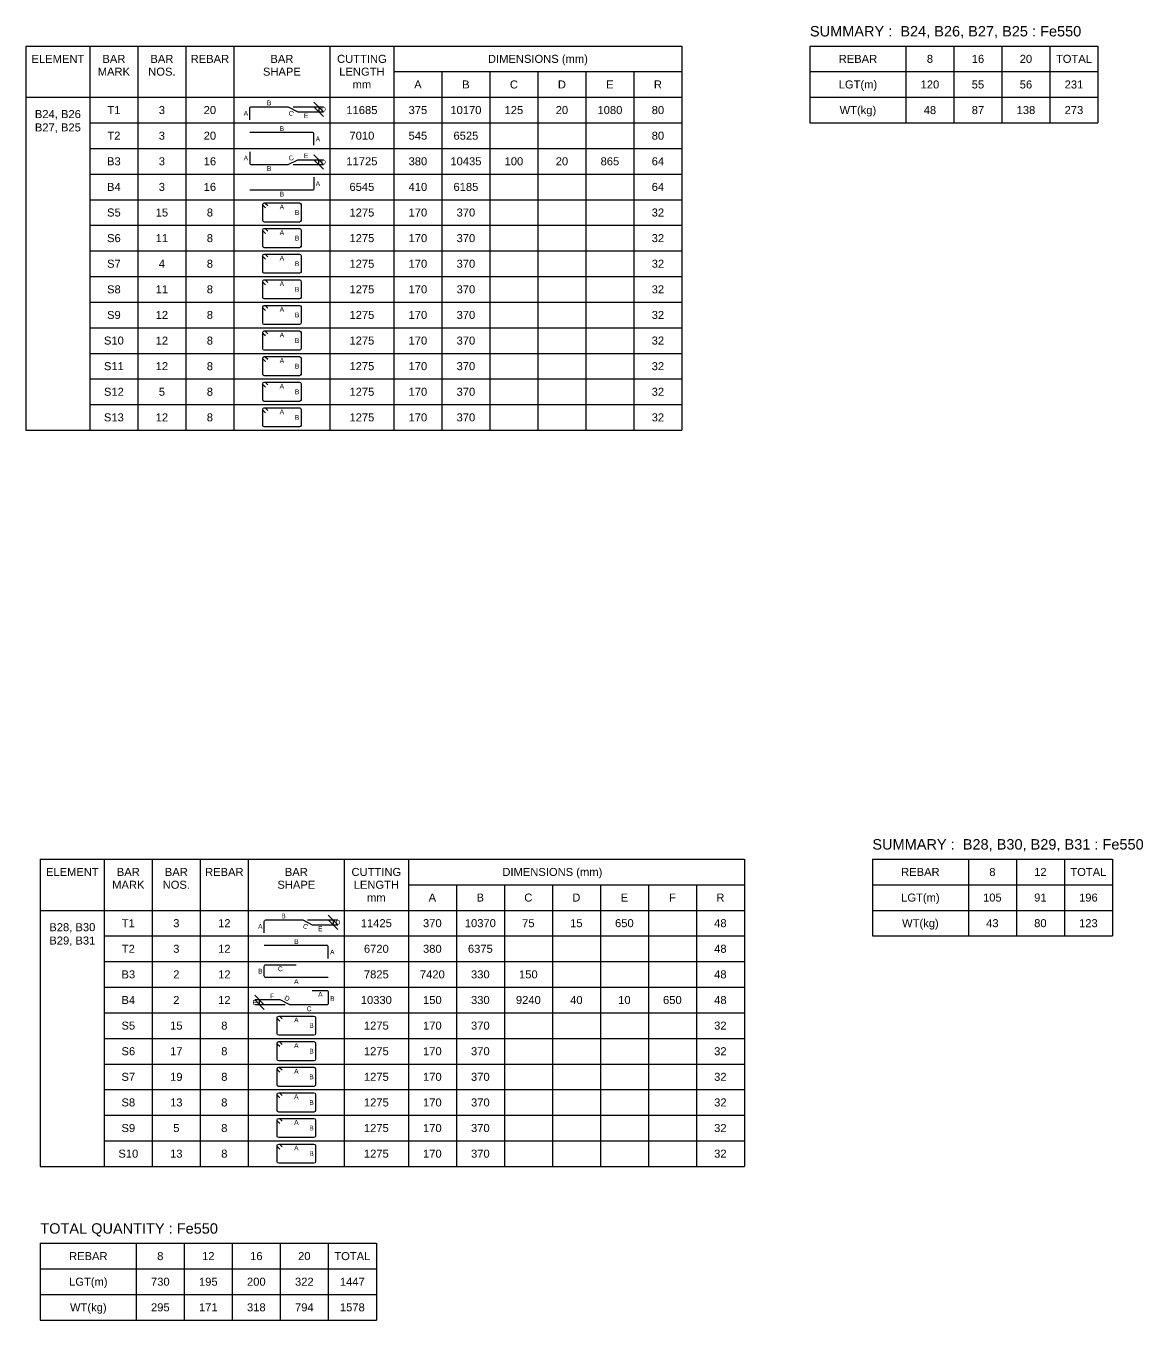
# Model space of a CAD drawing. Header units: inches. Extents: x -828 to 82836, y -189200 to 1700.
# Drawn here: x 47925 to 82836, y -189200 to -148770 of the extents above; entities that cross this region are included whole.
import ezdxf
from ezdxf.enums import TextEntityAlignment as Align

# ---------------------------------------------------------------- set-up
doc = ezdxf.new("R2010")
doc.units = ezdxf.units.IN
doc.header["$LTSCALE"] = 1000
doc.header["$MEASUREMENT"] = 0
for name, color, linetype in [('Dimension', 31, 'Continuous'), ('Reinforcement', 4, 'Continuous'), ('Schedule Header', 4, 'Continuous'), ('Schedule Line', 60, 'Continuous'), ('Text', 31, 'Continuous')]:
    doc.layers.add(name, color=color, linetype=linetype)
doc.styles.add('SC-SansSerif', font='SansSerif')
doc.dimstyles.new('SCBBSDim', dxfattribs={"dimtxt": 225, "dimasz": 0.18, "dimexe": 150, "dimexo": 150, "dimgap": 100, "dimtad": 1, "dimtoh": 1, "dimdec": 0, "dimzin": 0, "dimdsep": 46, "dimtxsty": 'SC-SansSerif', "dimtsz": 150, "dimcen": 0.09, "dimclrd": 8, "dimclre": 8, "dimclrt": 31, "dimadec": 0, "dimazin": 0, "dimtfac": 1, "dimtdec": 0, "dimtix": 1, "dimtofl": 0, "dimtmove": 0, "dimatfit": 3, "dimfxl": 1, "dimtolj": 1, "dimtzin": 0, "dimarcsym": 0})

# ---------------------------------------------------------------- blocks, each defined once
blk = doc.blocks.new('*D120')
at = {"color": 8, "linetype": 'ByBlock', "lineweight": -2}
for p, q in [((57225, -151450), (56925, -151150)), ((56275, -151300), (57225, -151300)), ((56575, -151450), (57225, -151450)), ((56925, -151300), (57225, -151600)), ((57075, -151300), (57075, -151450))]:
    blk.add_line(p, q, dxfattribs=at)
at = {"layer": 'DEFPOINTS', "color": 31}
for p in [(56125, -151300), (56425, -151450), (57075, -151300)]:
    blk.add_point(p, dxfattribs=at)
blk = doc.blocks.new('*D121')
at = {"color": 8, "linetype": 'ByBlock', "lineweight": -2}
for p, q in [((57225, -153100), (56925, -152800)), ((56275, -153100), (57225, -153100)), ((56575, -152950), (57225, -152950)), ((56925, -152950), (57225, -153250)), ((57075, -153100), (57075, -152950))]:
    blk.add_line(p, q, dxfattribs=at)
at = {"layer": 'DEFPOINTS', "color": 31}
for p in [(56125, -153100), (56425, -152950), (57075, -153100)]:
    blk.add_point(p, dxfattribs=at)
blk = doc.blocks.new('*D139')
at = {"color": 8, "linetype": 'ByBlock', "lineweight": -2}
for p, q in [((57676, -176850), (57376, -176550)), ((56726, -176700), (57676, -176700)), ((57026, -176850), (57676, -176850)), ((57376, -176700), (57676, -177000)), ((57526, -176700), (57526, -176850))]:
    blk.add_line(p, q, dxfattribs=at)
at = {"layer": 'DEFPOINTS', "color": 31}
for p in [(56576, -176700), (56876, -176850), (57526, -176700)]:
    blk.add_point(p, dxfattribs=at)
blk = doc.blocks.new('*D140')
at = {"color": 8, "linetype": 'ByBlock', "lineweight": -2}
for p, q in [((55376, -179350), (55076, -179050)), ((55726, -179200), (55076, -179200)), ((55076, -179200), (55376, -179500)), ((56026, -179350), (55076, -179350)), ((55226, -179350), (55226, -179200))]:
    blk.add_line(p, q, dxfattribs=at)
at = {"layer": 'DEFPOINTS', "color": 31}
for p in [(55226, -179350), (55876, -179200), (56176, -179350)]:
    blk.add_point(p, dxfattribs=at)

msp = doc.modelspace()

# ---------------------------------------------------------------- linework, layer by layer
at = {"layer": 'Reinforcement'}
for points in [[(54925, -151700), (54925, -151350, -0.5), (54975, -151300), (56125, -151300), (56425, -151450), (56925, -151450)], [(56925, -152500), (56925, -152150, 0.5), (56875, -152100), (54925, -152100)], [(54925, -152700), (54925, -153050, 0.5), (54975, -153100), (56125, -153100), (56425, -152950), (56925, -152950)], [(56925, -153500), (56925, -153850, -0.5), (56875, -153900), (54925, -153900)], [(55410.4, -154456.1), (55339.7, -154385.4, -0.1989124), (55325, -154350, -0.4142046), (55375, -154300, -0.1989044), (55410.4, -154314.6), (55481.1, -154385.4)], [(55410.4, -155256.1), (55339.7, -155185.4, -0.1989124), (55325, -155150, -0.4142046), (55375, -155100, -0.1989044), (55410.4, -155114.6), (55481.1, -155185.4)], [(55410.4, -156056.1), (55339.7, -155985.4, -0.1989124), (55325, -155950, -0.4142046), (55375, -155900, -0.1989044), (55410.4, -155914.6), (55481.1, -155985.4)], [(55410.4, -156856.1), (55339.7, -156785.4, -0.1989124), (55325, -156750, -0.4142046), (55375, -156700, -0.1989044), (55410.4, -156714.6), (55481.1, -156785.4)], [(55410.4, -157656.1), (55339.7, -157585.4, -0.1989124), (55325, -157550, -0.4142046), (55375, -157500, -0.1989044), (55410.4, -157514.6), (55481.1, -157585.4)], [(55410.4, -158456.1), (55339.7, -158385.4, -0.1989124), (55325, -158350, -0.4142046), (55375, -158300, -0.1989044), (55410.4, -158314.6), (55481.1, -158385.4)], [(55410.4, -159256.1), (55339.7, -159185.4, -0.1989124), (55325, -159150, -0.4142046), (55375, -159100, -0.1989044), (55410.4, -159114.6), (55481.1, -159185.4)], [(55410.4, -160056.1), (55339.7, -159985.4, -0.1989124), (55325, -159950, -0.4142046), (55375, -159900, -0.1989044), (55410.4, -159914.6), (55481.1, -159985.4)], [(55410.4, -160856.1), (55339.7, -160785.4, -0.1989124), (55325, -160750, -0.4142046), (55375, -160700, -0.1989044), (55410.4, -160714.6), (55481.1, -160785.4)], [(55376, -177100), (55376, -176750, -0.5), (55426, -176700), (56576, -176700), (56876, -176850), (57376, -176850)], [(57376, -177900), (57376, -177550, 0.5), (57326, -177500), (55376, -177500)], [(57376, -178500), (55426, -178500, -0.5), (55376, -178450), (55376, -178150, -0.5), (55426, -178100), (56376, -178100)], [(56876, -178900), (57326, -178900, -0.5), (57376, -178950), (57376, -179300, -0.5), (57326, -179350), (56176, -179350), (55876, -179200), (55376, -179200)], [(55861.4, -179856.1), (55790.6, -179785.4, -0.1989124), (55776, -179750, -0.4142046), (55826, -179700, -0.1989044), (55861.4, -179714.6), (55932.1, -179785.4)], [(55861.4, -180656.1), (55790.6, -180585.4, -0.1989124), (55776, -180550, -0.4142046), (55826, -180500, -0.1989044), (55861.4, -180514.6), (55932.1, -180585.4)], [(55861.4, -181456.1), (55790.6, -181385.4, -0.1989124), (55776, -181350, -0.4142046), (55826, -181300, -0.1989044), (55861.4, -181314.6), (55932.1, -181385.4)], [(55861.4, -182256.1), (55790.6, -182185.4, -0.1989124), (55776, -182150, -0.4142046), (55826, -182100, -0.1989044), (55861.4, -182114.6), (55932.1, -182185.4)], [(55861.4, -183056.1), (55790.6, -182985.4, -0.1989124), (55776, -182950, -0.4142046), (55826, -182900, -0.1989044), (55861.4, -182914.6), (55932.1, -182985.4)], [(55861.4, -183856.1), (55790.6, -183785.4, -0.1989124), (55776, -183750, -0.4142046), (55826, -183700, -0.1989044), (55861.4, -183714.6), (55932.1, -183785.4)]]:
    msp.add_lwpolyline(points, format="xyb", dxfattribs=at)
for points in [[(55325, -154350, -0.4142046), (55375, -154300), (56475, -154300, -0.4142046), (56525, -154350), (56525, -154850, -0.4142046), (56475, -154900), (55375, -154900, -0.4142046), (55325, -154850)], [(55325, -155150, -0.4142046), (55375, -155100), (56475, -155100, -0.4142046), (56525, -155150), (56525, -155650, -0.4142046), (56475, -155700), (55375, -155700, -0.4142046), (55325, -155650)], [(55325, -155950, -0.4142046), (55375, -155900), (56475, -155900, -0.4142046), (56525, -155950), (56525, -156450, -0.4142046), (56475, -156500), (55375, -156500, -0.4142046), (55325, -156450)], [(55325, -156750, -0.4142046), (55375, -156700), (56475, -156700, -0.4142046), (56525, -156750), (56525, -157250, -0.4142046), (56475, -157300), (55375, -157300, -0.4142046), (55325, -157250)], [(55325, -157550, -0.4142046), (55375, -157500), (56475, -157500, -0.4142046), (56525, -157550), (56525, -158050, -0.4142046), (56475, -158100), (55375, -158100, -0.4142046), (55325, -158050)], [(55325, -158350, -0.4142046), (55375, -158300), (56475, -158300, -0.4142046), (56525, -158350), (56525, -158850, -0.4142046), (56475, -158900), (55375, -158900, -0.4142046), (55325, -158850)], [(55325, -159150, -0.4142046), (55375, -159100), (56475, -159100, -0.4142046), (56525, -159150), (56525, -159650, -0.4142046), (56475, -159700), (55375, -159700, -0.4142046), (55325, -159650)], [(55325, -159950, -0.4142046), (55375, -159900), (56475, -159900, -0.4142046), (56525, -159950), (56525, -160450, -0.4142046), (56475, -160500), (55375, -160500, -0.4142046), (55325, -160450)], [(55325, -160750, -0.4142046), (55375, -160700), (56475, -160700, -0.4142046), (56525, -160750), (56525, -161250, -0.4142046), (56475, -161300), (55375, -161300, -0.4142046), (55325, -161250)], [(55776, -179750, -0.4142046), (55826, -179700), (56926, -179700, -0.4142046), (56976, -179750), (56976, -180250, -0.4142046), (56926, -180300), (55826, -180300, -0.4142046), (55776, -180250)], [(55776, -180550, -0.4142046), (55826, -180500), (56926, -180500, -0.4142046), (56976, -180550), (56976, -181050, -0.4142046), (56926, -181100), (55826, -181100, -0.4142046), (55776, -181050)], [(55776, -181350, -0.4142046), (55826, -181300), (56926, -181300, -0.4142046), (56976, -181350), (56976, -181850, -0.4142046), (56926, -181900), (55826, -181900, -0.4142046), (55776, -181850)], [(55776, -182150, -0.4142046), (55826, -182100), (56926, -182100, -0.4142046), (56976, -182150), (56976, -182650, -0.4142046), (56926, -182700), (55826, -182700, -0.4142046), (55776, -182650)], [(55776, -182950, -0.4142046), (55826, -182900), (56926, -182900, -0.4142046), (56976, -182950), (56976, -183450, -0.4142046), (56926, -183500), (55826, -183500, -0.4142046), (55776, -183450)], [(55776, -183750, -0.4142046), (55826, -183700), (56926, -183700, -0.4142046), (56976, -183750), (56976, -184250, -0.4142046), (56926, -184300), (55826, -184300, -0.4142046), (55776, -184250)]]:
    msp.add_lwpolyline(points, format="xyb", close=True, dxfattribs=at)
at = {"layer": 'Schedule Line'}
for p, q in [((47925, -149400), (68425, -149400)), ((47925, -149400), (47925, -161400)), ((49925, -149400), (49925, -161400)), ((51425, -149400), (51425, -161400)), ((52925, -149400), (52925, -161400)), ((54425, -149400), (54425, -161400)), ((57425, -149400), (57425, -161400)), ((59425, -149400), (59425, -161400)), ((68425, -149400), (68425, -161400)), ((72425, -149400), (81425, -149400)), ((72425, -149400), (72425, -151800)), ((75425, -149400), (75425, -151800)), ((76925, -149400), (76925, -151800)), ((78425, -149400), (78425, -151800)), ((79925, -149400), (79925, -151800)), ((81425, -149400), (81425, -151800)), ((59425, -150200), (68425, -150200)), ((60925, -150200), (60925, -161400)), ((62425, -150200), (62425, -161400)), ((63925, -150200), (63925, -161400)), ((65425, -150200), (65425, -161400)), ((66925, -150200), (66925, -161400)), ((72425, -150200), (81425, -150200)), ((47925, -151000), (68425, -151000)), ((72425, -151000), (81425, -151000)), ((49925, -151800), (68425, -151800)), ((72425, -151800), (81425, -151800)), ((49925, -152600), (68425, -152600)), ((49925, -153400), (68425, -153400)), ((49925, -154200), (68425, -154200)), ((49925, -155000), (68425, -155000)), ((49925, -155800), (68425, -155800)), ((49925, -156600), (68425, -156600)), ((49925, -157400), (68425, -157400)), ((49925, -158200), (68425, -158200)), ((49925, -159000), (68425, -159000)), ((49925, -159800), (68425, -159800)), ((49925, -160600), (68425, -160600)), ((47925, -161400), (68425, -161400)), ((49925, -161400), (68425, -161400)), ((48376, -174800), (70376, -174800)), ((48376, -174800), (48376, -184400)), ((50376, -174800), (50376, -184400)), ((51876, -174800), (51876, -184400)), ((53376, -174800), (53376, -184400)), ((54876, -174800), (54876, -184400)), ((57876, -174800), (57876, -184400)), ((59876, -174800), (59876, -184400)), ((70376, -174800), (70376, -184400)), ((74376, -174800), (81876, -174800)), ((74376, -174800), (74376, -177200)), ((77376, -174800), (77376, -177200)), ((78876, -174800), (78876, -177200)), ((80376, -174800), (80376, -177200)), ((81876, -174800), (81876, -177200)), ((59876, -175600), (70376, -175600)), ((61376, -175600), (61376, -184400)), ((62876, -175600), (62876, -184400)), ((64376, -175600), (64376, -184400)), ((65876, -175600), (65876, -184400)), ((67376, -175600), (67376, -184400)), ((68876, -175600), (68876, -184400)), ((74376, -175600), (81876, -175600)), ((48376, -176400), (70376, -176400)), ((74376, -176400), (81876, -176400)), ((50376, -177200), (70376, -177200)), ((74376, -177200), (81876, -177200)), ((50376, -178000), (70376, -178000)), ((50376, -178800), (70376, -178800)), ((50376, -179600), (70376, -179600)), ((50376, -180400), (70376, -180400)), ((50376, -181200), (70376, -181200)), ((50376, -182000), (70376, -182000)), ((50376, -182800), (70376, -182800)), ((50376, -183600), (70376, -183600)), ((48376, -184400), (70376, -184400)), ((50376, -184400), (70376, -184400)), ((48376, -186800), (58876, -186800)), ((48376, -186800), (48376, -189200)), ((51376, -186800), (51376, -189200)), ((52876, -186800), (52876, -189200)), ((54376, -186800), (54376, -189200)), ((55876, -186800), (55876, -189200)), ((57376, -186800), (57376, -189200)), ((58876, -186800), (58876, -189200)), ((48376, -187600), (58876, -187600)), ((48376, -188400), (58876, -188400)), ((48376, -189200), (58876, -189200))]:
    msp.add_line(p, q, dxfattribs=at)

# ---------------------------------------------------------------- texts
at = {"layer": 'Dimension', "style": 'SC-SansSerif'}
for s, p in [('B', (55525, -151175)), ('A', (54800, -151500)), ('E', (56675, -151575)), ('D', (57225, -151375)), ('B', (55925, -151975)), ('A', (57050, -152300)), ('E', (56675, -152825)), ('A', (54800, -152900)), ('B', (55525, -153225)), ('D', (57225, -153025)), ('A', (57050, -153700)), ('B', (55925, -154025)), ('A', (55925, -154425)), ('B', (56400, -154600)), ('A', (55925, -155225)), ('B', (56400, -155400)), ('A', (55925, -156025)), ('B', (56400, -156200)), ('A', (55925, -156825)), ('B', (56400, -157000)), ('A', (55925, -157625)), ('B', (56400, -157800)), ('A', (55925, -158425)), ('B', (56400, -158600)), ('A', (55925, -159225)), ('B', (56400, -159400)), ('A', (55925, -160025)), ('B', (56400, -160200)), ('A', (55925, -160825)), ('B', (56400, -161000)), ('B', (55976, -176575)), ('A', (55251, -176900)), ('E', (57126, -176975)), ('D', (57676, -176775)), ('B', (56376, -177375)), ('A', (57501, -177700)), ('B', (55251, -178300)), ('C', (55876, -178225)), ('A', (56376, -178625)), ('F', (55626, -179075)), ('A', (57126, -179025)), ('B', (57501, -179150)), ('E', (55076, -179275)), ('C', (56776, -179475)), ('A', (56376, -179825)), ('B', (56851, -180000)), ('A', (56376, -180625)), ('B', (56851, -180800)), ('A', (56376, -181425)), ('B', (56851, -181600)), ('A', (56376, -182225)), ('B', (56851, -182400)), ('A', (56376, -183025)), ('B', (56851, -183200)), ('A', (56376, -183825)), ('B', (56851, -184000))]:
    msp.add_text(s, height=150, dxfattribs=at).set_placement(p, align=Align.MIDDLE_CENTER)
for s, rotation, p in [('C', -26.56505, (56212.5, -151500)), ('C', 26.56505, (56212.5, -152900)), ('C', -26.56505, (56663.5, -176900)), ('D', -26.56505, (56088.5, -179150))]:
    msp.add_text(s, height=150, rotation=rotation, dxfattribs=at).set_placement(p, align=Align.MIDDLE_CENTER)
at = {"layer": 'Schedule Header', "style": 'SC-SansSerif'}
for s, p in [('SUMMARY :  B24, B26, B27, B25 : Fe550', (72425, -149100)), ('SUMMARY :  B28, B30, B29, B31 : Fe550', (74376, -174500)), ('TOTAL QUANTITY : Fe550', (48376, -186500))]:
    msp.add_text(s, height=325, dxfattribs=at).set_placement(p)
for s, p in [('ELEMENT', (48925, -149800)), ('BAR', (50675, -149800)), ('BAR', (52175, -149800)), ('REBAR', (53675, -149800)), ('BAR', (55925, -149800)), ('CUTTING', (58425, -149800)), ('DIMENSIONS (mm)', (63925, -149800)), ('REBAR', (73925, -149800)), ('8', (76175, -149800)), ('16', (77675, -149800)), ('20', (79175, -149800)), ('TOTAL', (80675, -149800)), ('MARK', (50675, -150200)), ('NOS.', (52175, -150200)), ('SHAPE', (55925, -150200)), ('LENGTH', (58425, -150200)), ('mm', (58425, -150600)), ('A', (60175, -150600)), ('B', (61675, -150600)), ('C', (63175, -150600)), ('D', (64675, -150600)), ('E', (66175, -150600)), ('R', (67675, -150600)), ('LGT(m)', (73925, -150600)), ('WT(kg)', (73925, -151400)), ('ELEMENT', (49376, -175200)), ('BAR', (51126, -175200)), ('BAR', (52626, -175200)), ('REBAR', (54126, -175200)), ('BAR', (56376, -175200)), ('CUTTING', (58876, -175200)), ('DIMENSIONS (mm)', (64376, -175200)), ('REBAR', (75876, -175200)), ('8', (78126, -175200)), ('12', (79626, -175200)), ('TOTAL', (81126, -175200)), ('MARK', (51126, -175600)), ('NOS.', (52626, -175600)), ('SHAPE', (56376, -175600)), ('LENGTH', (58876, -175600)), ('LGT(m)', (75876, -176000)), ('mm', (58876, -176000)), ('A', (60626, -176000)), ('B', (62126, -176000)), ('C', (63626, -176000)), ('D', (65126, -176000)), ('E', (66626, -176000)), ('F', (68126, -176000)), ('R', (69626, -176000)), ('WT(kg)', (75876, -176800)), ('REBAR', (49876, -187200)), ('8', (52126, -187200)), ('12', (53626, -187200)), ('16', (55126, -187200)), ('20', (56626, -187200)), ('TOTAL', (58126, -187200)), ('LGT(m)', (49876, -188000)), ('WT(kg)', (49876, -188800))]:
    msp.add_text(s, height=250, dxfattribs=at).set_placement(p, align=Align.MIDDLE_CENTER)
at = {"layer": 'Text', "style": 'SC-SansSerif'}
for s, p in [('120', (76175, -150600)), ('55', (77675, -150600)), ('56', (79175, -150600)), ('231', (80675, -150600)), ('T1', (50675, -151400)), ('3', (52175, -151400)), ('20', (53675, -151400)), ('11685', (58425, -151400)), ('375', (60175, -151400)), ('10170', (61675, -151400)), ('125', (63175, -151400)), ('20', (64675, -151400)), ('1080', (66175, -151400)), ('80', (67675, -151400)), ('48', (76175, -151400)), ('87', (77675, -151400)), ('138', (79175, -151400)), ('273', (80675, -151400)), ('T2', (50675, -152200)), ('3', (52175, -152200)), ('20', (53675, -152200)), ('7010', (58425, -152200)), ('545', (60175, -152200)), ('6525', (61675, -152200)), ('80', (67675, -152200)), ('B3', (50675, -153000)), ('3', (52175, -153000)), ('16', (53675, -153000)), ('11725', (58425, -153000)), ('380', (60175, -153000)), ('10435', (61675, -153000)), ('100', (63175, -153000)), ('20', (64675, -153000)), ('865', (66175, -153000)), ('64', (67675, -153000)), ('B4', (50675, -153800)), ('3', (52175, -153800)), ('16', (53675, -153800)), ('6545', (58425, -153800)), ('410', (60175, -153800)), ('6185', (61675, -153800)), ('64', (67675, -153800)), ('S5', (50675, -154600)), ('15', (52175, -154600)), ('8', (53675, -154600)), ('1275', (58425, -154600)), ('170', (60175, -154600)), ('370', (61675, -154600)), ('32', (67675, -154600)), ('S6', (50675, -155400)), ('11', (52175, -155400)), ('8', (53675, -155400)), ('1275', (58425, -155400)), ('170', (60175, -155400)), ('370', (61675, -155400)), ('32', (67675, -155400)), ('S7', (50675, -156200)), ('4', (52175, -156200)), ('8', (53675, -156200)), ('1275', (58425, -156200)), ('170', (60175, -156200)), ('370', (61675, -156200)), ('32', (67675, -156200)), ('S8', (50675, -157000)), ('11', (52175, -157000)), ('8', (53675, -157000)), ('1275', (58425, -157000)), ('170', (60175, -157000)), ('370', (61675, -157000)), ('32', (67675, -157000)), ('S9', (50675, -157800)), ('12', (52175, -157800)), ('8', (53675, -157800)), ('1275', (58425, -157800)), ('170', (60175, -157800)), ('370', (61675, -157800)), ('32', (67675, -157800)), ('S10', (50675, -158600)), ('12', (52175, -158600)), ('8', (53675, -158600)), ('1275', (58425, -158600)), ('170', (60175, -158600)), ('370', (61675, -158600)), ('32', (67675, -158600)), ('S11', (50675, -159400)), ('12', (52175, -159400)), ('8', (53675, -159400)), ('1275', (58425, -159400)), ('170', (60175, -159400)), ('370', (61675, -159400)), ('32', (67675, -159400)), ('S12', (50675, -160200)), ('5', (52175, -160200)), ('8', (53675, -160200)), ('1275', (58425, -160200)), ('170', (60175, -160200)), ('370', (61675, -160200)), ('32', (67675, -160200)), ('S13', (50675, -161000)), ('12', (52175, -161000)), ('8', (53675, -161000)), ('1275', (58425, -161000)), ('170', (60175, -161000)), ('370', (61675, -161000)), ('32', (67675, -161000)), ('105', (78126, -176000)), ('91', (79626, -176000)), ('196', (81126, -176000)), ('T1', (51126, -176800)), ('3', (52626, -176800)), ('12', (54126, -176800)), ('11425', (58876, -176800)), ('370', (60626, -176800)), ('10370', (62126, -176800)), ('75', (63626, -176800)), ('15', (65126, -176800)), ('650', (66626, -176800)), ('48', (69626, -176800)), ('43', (78126, -176800)), ('80', (79626, -176800)), ('123', (81126, -176800)), ('T2', (51126, -177600)), ('3', (52626, -177600)), ('12', (54126, -177600)), ('6720', (58876, -177600)), ('380', (60626, -177600)), ('6375', (62126, -177600)), ('48', (69626, -177600)), ('B3', (51126, -178400)), ('2', (52626, -178400)), ('12', (54126, -178400)), ('7825', (58876, -178400)), ('7420', (60626, -178400)), ('330', (62126, -178400)), ('150', (63626, -178400)), ('48', (69626, -178400)), ('B4', (51126, -179200)), ('2', (52626, -179200)), ('12', (54126, -179200)), ('10330', (58876, -179200)), ('150', (60626, -179200)), ('330', (62126, -179200)), ('9240', (63626, -179200)), ('40', (65126, -179200)), ('10', (66626, -179200)), ('650', (68126, -179200)), ('48', (69626, -179200)), ('S5', (51126, -180000)), ('15', (52626, -180000)), ('8', (54126, -180000)), ('1275', (58876, -180000)), ('170', (60626, -180000)), ('370', (62126, -180000)), ('32', (69626, -180000)), ('S6', (51126, -180800)), ('17', (52626, -180800)), ('8', (54126, -180800)), ('1275', (58876, -180800)), ('170', (60626, -180800)), ('370', (62126, -180800)), ('32', (69626, -180800)), ('S7', (51126, -181600)), ('19', (52626, -181600)), ('8', (54126, -181600)), ('1275', (58876, -181600)), ('170', (60626, -181600)), ('370', (62126, -181600)), ('32', (69626, -181600)), ('S8', (51126, -182400)), ('13', (52626, -182400)), ('8', (54126, -182400)), ('1275', (58876, -182400)), ('170', (60626, -182400)), ('370', (62126, -182400)), ('32', (69626, -182400)), ('S9', (51126, -183200)), ('5', (52626, -183200)), ('8', (54126, -183200)), ('1275', (58876, -183200)), ('170', (60626, -183200)), ('370', (62126, -183200)), ('32', (69626, -183200)), ('S10', (51126, -184000)), ('13', (52626, -184000)), ('8', (54126, -184000)), ('1275', (58876, -184000)), ('170', (60626, -184000)), ('370', (62126, -184000)), ('32', (69626, -184000)), ('730', (52126, -188000)), ('195', (53626, -188000)), ('200', (55126, -188000)), ('322', (56626, -188000)), ('1447', (58126, -188000)), ('295', (52126, -188800)), ('171', (53626, -188800)), ('318', (55126, -188800)), ('794', (56626, -188800)), ('1578', (58126, -188800))]:
    msp.add_text(s, height=250, dxfattribs=at).set_placement(p, align=Align.MIDDLE_CENTER)
at = {"layer": 'Text', "char_height": 250, "attachment_point": 2, "style": 'SC-SansSerif'}
for s, insert in [('B24, B26\\PB27, B25\\P', (48925, -151400)), ('B28, B30\\PB29, B31\\P', (49376, -176800))]:
    msp.add_mtext(s, dxfattribs=dict(at, insert=insert))

# ---------------------------------------------------------------- dimensions: what is measured, and where the dimension line sits
at = {"layer": 'Dimension'}
for base, p1, p2, picture, middle in [((57075, -151450), (56125, -151300), (56425, -151450), '*D120', (57075, -151375)), ((57075, -152950), (56125, -153100), (56425, -152950), '*D121', (57075, -153025)), ((57526, -176850), (56576, -176700), (56876, -176850), '*D139', (57526, -176775)), ((55226, -179200), (56176, -179350), (55876, -179200), '*D140', (55226, -179275))]:
    dim = msp.add_linear_dim(base=base, p1=p1, p2=p2, angle=90, text=' ', dimstyle='SCBBSDim', dxfattribs=at)
    dim.commit()
    dim.dimension.update_dxf_attribs({"geometry": picture, "text_midpoint": middle})

doc.saveas('drawing.dxf')
